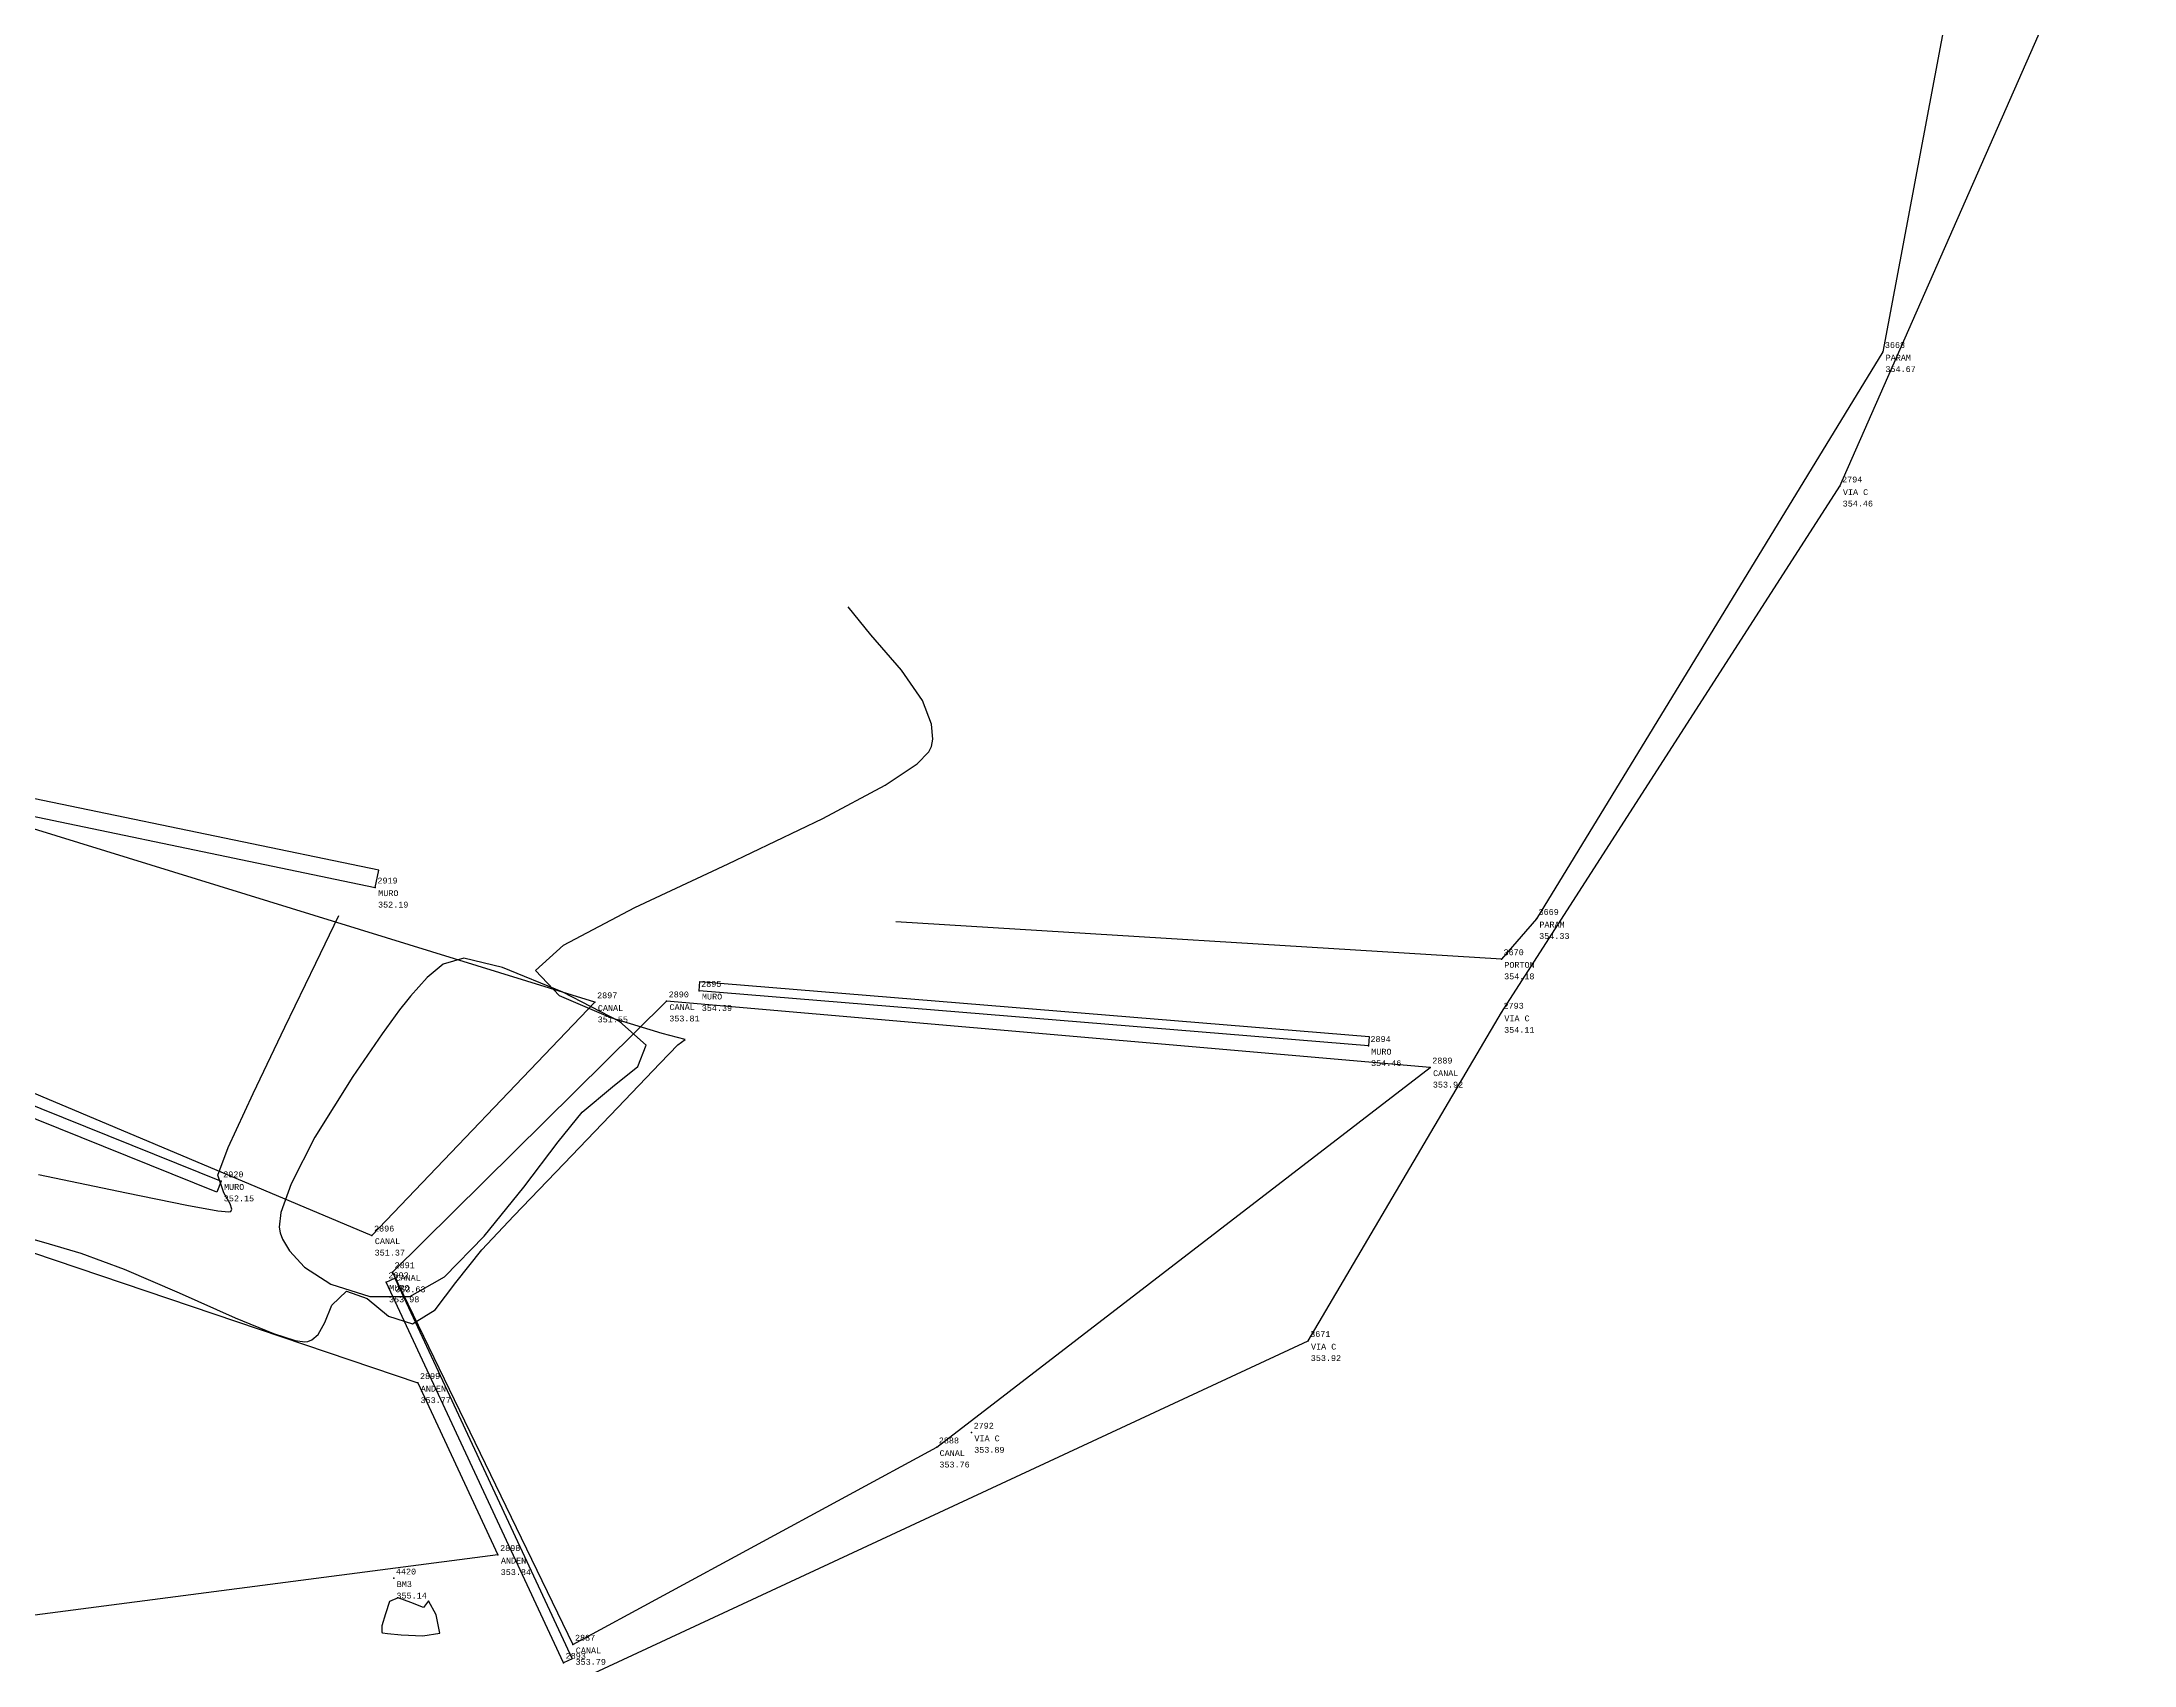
# Model space of a CAD drawing. Header units: metres. Extents: x 5050628 to 5051715, y 2427226 to 2427693.
# Drawn here: x 5051658.93 to 5051676.84, y 2427666.03 to 2427679.92 of the extents above; entities that cross this region are included whole.
import ezdxf
from ezdxf.enums import TextEntityAlignment as Align

# ---------------------------------------------------------------- set-up
doc = ezdxf.new("R2010")
doc.units = ezdxf.units.M
for name, color, linetype in [('Anden', 252, 'Continuous'), ('C-TOPO-MINR-N', 11, 'Continuous'), ('Canal C', 150, 'Continuous'), ('CVL_PUNTO', 2, 'Continuous'), ('CVL_PUNTO_COR', 2, 'Continuous'), ('CVL_PUNTO_NUM', 2, 'Continuous'), ('Muro', 253, 'Continuous'), ('Paramento', 7, 'Continuous'), ('Via Concreto', 252, 'Continuous')]:
    doc.layers.add(name, color=color, linetype=linetype)
doc.styles.add('MONOTXT4', font='monotxt4.shx')

msp = doc.modelspace()

# ---------------------------------------------------------------- linework, layer by layer
at = {"layer": 'Anden', "elevation": 353.49, "flags": 128}
msp.add_lwpolyline([(5051658.009, 2427669.702), (5051658.07, 2427669.821), (5051662.147, 2427668.443), (5051662.833, 2427666.971), (5051657.507, 2427666.278), (5051653.681, 2427666.147), (5051653.772, 2427670.086), (5051656.508, 2427669.391), (5051658.009, 2427669.702)], dxfattribs=at)
at = {"layer": 'C-TOPO-MINR-N', "color": 32, "linetype": 'Continuous', "lineweight": -3}
for points in [[(5051658.679, 2427669.723, 353.966), (5051658.942, 2427669.649, 353.966), (5051659.263, 2427669.553, 353.966), (5051659.634, 2427669.417, 353.966), (5051660.103, 2427669.213, 353.966), (5051660.582, 2427669.001, 353.966), (5051660.911, 2427668.867, 353.966), (5051661.096, 2427668.807, 353.966), (5051661.179, 2427668.794, 353.966), (5051661.206, 2427668.797, 353.966), (5051661.24, 2427668.811, 353.966), (5051661.294, 2427668.858, 353.966), (5051661.35, 2427668.959, 353.966), (5051661.41, 2427669.109, 353.966), (5051661.535, 2427669.228, 353.966), (5051661.713, 2427669.166, 353.966), (5051661.896, 2427669.013, 353.966), (5051662.101, 2427668.949, 353.966), (5051662.294, 2427669.069, 353.966), (5051662.472, 2427669.303, 353.966), (5051662.694, 2427669.583, 353.966), (5051662.969, 2427669.872, 353.966), (5051663.398, 2427670.32, 353.966), (5051663.856, 2427670.797, 353.966), (5051664.222, 2427671.179, 353.966), (5051664.373, 2427671.336, 353.966), (5051664.436, 2427671.382, 353.966), (5051664.237, 2427671.434, 353.966), (5051663.799, 2427671.568, 353.966), (5051663.36, 2427671.756, 353.966), (5051663.154, 2427671.974, 353.966), (5051663.394, 2427672.191, 353.966), (5051664.003, 2427672.511, 353.966), (5051664.803, 2427672.887, 353.966), (5051665.613, 2427673.274, 353.966), (5051666.147, 2427673.559, 353.966), (5051666.421, 2427673.743, 353.966), (5051666.522, 2427673.846, 353.966), (5051666.543, 2427673.89, 353.966), (5051666.554, 2427673.953, 353.966), (5051666.545, 2427674.083, 353.966), (5051666.468, 2427674.283, 353.966), (5051666.288, 2427674.545, 353.966), (5051666.024, 2427674.847, 353.966), (5051665.83, 2427675.087, 353.966)], [(5051658.899, 2427670.226, 352.966), (5051659.653, 2427670.069, 352.966), (5051660.17, 2427669.963, 352.966), (5051660.436, 2427669.916, 352.966), (5051660.529, 2427669.907, 352.966), (5051660.546, 2427669.911, 352.966), (5051660.554, 2427669.93, 352.966), (5051660.541, 2427669.977, 352.966), (5051660.485, 2427670.07, 352.966), (5051660.435, 2427670.222, 352.966), (5051660.523, 2427670.457, 352.966), (5051660.736, 2427670.92, 352.966), (5051661.008, 2427671.487, 352.966), (5051661.275, 2427672.035, 352.966), (5051661.471, 2427672.443, 352.966)]]:
    msp.add_polyline3d(points, dxfattribs=at)
for points in [[(5051662.085, 2427671.754, 352.966), (5051662.061, 2427671.726, 352.966), (5051661.991, 2427671.637, 352.966), (5051661.841, 2427671.432, 352.966), (5051661.59, 2427671.067, 352.966), (5051661.266, 2427670.545, 352.966), (5051661.062, 2427670.148, 352.966), (5051660.975, 2427669.902, 352.966), (5051660.961, 2427669.776, 352.966), (5051660.969, 2427669.728, 352.966), (5051660.989, 2427669.674, 352.966), (5051661.048, 2427669.572, 352.966), (5051661.176, 2427669.435, 352.966), (5051661.403, 2427669.289, 352.966), (5051661.737, 2427669.183, 352.966), (5051662.077, 2427669.182, 352.966), (5051662.374, 2427669.352, 352.966), (5051662.715, 2427669.698, 352.966), (5051663.055, 2427670.117, 352.966), (5051663.349, 2427670.506, 352.966), (5051663.554, 2427670.761, 352.966), (5051663.812, 2427670.978, 352.966), (5051664.03, 2427671.151, 352.966), (5051664.102, 2427671.333, 352.966), (5051663.873, 2427671.537, 352.966), (5051663.388, 2427671.788, 352.966), (5051662.871, 2427671.998, 352.966), (5051662.542, 2427672.078, 352.966), (5051662.364, 2427672.026, 352.966), (5051662.228, 2427671.914, 352.966), (5051662.085, 2427671.754, 352.966)], [(5051661.838, 2427666.305, 355.966), (5051661.844, 2427666.304, 355.966), (5051661.887, 2427666.299, 355.966), (5051662.003, 2427666.287, 355.966), (5051662.191, 2427666.278, 355.966), (5051662.336, 2427666.301, 355.966), (5051662.303, 2427666.458, 355.966), (5051662.239, 2427666.576, 355.966), (5051662.196, 2427666.52, 355.966), (5051662.088, 2427666.562, 355.966), (5051661.978, 2427666.604, 355.966), (5051661.904, 2427666.573, 355.966), (5051661.87, 2427666.467, 355.966), (5051661.84, 2427666.363, 355.966), (5051661.838, 2427666.305, 355.966)]]:
    msp.add_polyline3d(points, close=True, dxfattribs=at)
at = {"layer": 'Canal C', "flags": 128}
for points, elevation in [([(5051653.66, 2427674.788), (5051653.135, 2427673.029), (5051657.06, 2427671.683), (5051661.754, 2427669.706), (5051663.663, 2427671.702), (5051653.66, 2427674.788)], 350.058), ([(5051663.474, 2427666.203), (5051666.588, 2427667.892), (5051670.812, 2427671.144), (5051664.276, 2427671.71), (5051661.93, 2427669.392), (5051663.474, 2427666.203)], 354.252)]:
    msp.add_lwpolyline(points, dxfattribs=dict(at, elevation=elevation))
at = {"layer": 'CVL_PUNTO', "color": 4}
for p in [(5051674.686, 2427677.269, 355.133), (5051674.686, 2427677.269, 355.133), (5051674.32, 2427676.118, 354.923), (5051674.32, 2427676.118, 354.923), (5051661.783, 2427672.685, 352.653), (5051661.783, 2427672.685, 352.653), (5051671.722, 2427672.416, 354.795), (5051671.722, 2427672.416, 354.795), (5051671.422, 2427672.071, 354.643), (5051671.422, 2427672.071, 354.643), (5051664.554, 2427671.8, 354.859), (5051664.554, 2427671.8, 354.859), (5051663.663, 2427671.702, 352.016), (5051663.663, 2427671.702, 352.016), (5051664.276, 2427671.71, 354.274), (5051664.276, 2427671.71, 354.274), (5051671.422, 2427671.613, 354.573), (5051671.422, 2427671.613, 354.573), (5051670.283, 2427671.328, 354.922), (5051670.283, 2427671.328, 354.922), (5051670.812, 2427671.144, 354.39), (5051670.812, 2427671.144, 354.39), (5051660.463, 2427670.17, 352.62), (5051660.463, 2427670.17, 352.62), (5051661.754, 2427669.706, 351.839), (5051661.754, 2427669.706, 351.839), (5051661.877, 2427669.306, 354.447), (5051661.877, 2427669.306, 354.447), (5051661.93, 2427669.392, 354.092), (5051661.93, 2427669.392, 354.092), (5051669.767, 2427668.803, 354.39), (5051669.767, 2427668.803, 354.39), (5051662.147, 2427668.443, 354.234), (5051662.147, 2427668.443, 354.234), (5051666.588, 2427667.892, 354.23), (5051666.588, 2427667.892, 354.23), (5051666.886, 2427668.018, 354.359), (5051666.886, 2427668.018, 354.359), (5051662.833, 2427666.971, 354.31), (5051662.833, 2427666.971, 354.31), (5051661.941, 2427666.77, 355.606), (5051661.941, 2427666.77, 355.606), (5051663.474, 2427666.203, 354.252), (5051663.474, 2427666.203, 354.252), (5051663.394, 2427666.048, 354.283), (5051663.394, 2427666.048, 354.283)]:
    msp.add_point(p, dxfattribs=at)
at = {"layer": 'Muro', "flags": 128}
for points, elevation in [([(5051661.813, 2427672.832), (5051657.848, 2427673.655), (5051653.718, 2427675.036), (5051648.469, 2427676.929), (5051639.969, 2427679.659), (5051639.923, 2427679.516), (5051648.421, 2427676.787), (5051653.669, 2427674.894), (5051657.809, 2427673.51), (5051661.783, 2427672.685)], 349.369), ([(5051660.426, 2427670.077), (5051656.955, 2427671.474), (5051653.005, 2427672.845), (5051647.829, 2427674.609), (5051639.377, 2427677.619), (5051639.411, 2427677.713), (5051647.862, 2427674.703), (5051653.038, 2427672.94), (5051656.99, 2427671.568), (5051660.463, 2427670.17)], 352.62), ([(5051663.467, 2427666.082), (5051663.394, 2427666.048), (5051661.877, 2427669.306), (5051661.95, 2427669.34)], 354.447)]:
    msp.add_lwpolyline(points, close=True, dxfattribs=dict(at, elevation=elevation))
at = {"layer": 'Muro', "elevation": 354.922, "flags": 128}
msp.add_lwpolyline([(5051664.561, 2427671.88), (5051670.29, 2427671.408), (5051670.283, 2427671.328), (5051664.554, 2427671.8), (5051664.561, 2427671.88)], dxfattribs=at)
at = {"layer": 'Paramento', "elevation": 356.272, "flags": 128}
msp.add_lwpolyline([(5051668.06, 2427692.871), (5051674.609, 2427692.871), (5051675.579, 2427687.661), (5051675.778, 2427683.063), (5051674.686, 2427677.269), (5051671.722, 2427672.416), (5051671.422, 2427672.071), (5051666.238, 2427672.391)], dxfattribs=at)
at = {"layer": 'Via Concreto'}
msp.add_polyline3d([(5051662.959, 2427665.636, 354.373), (5051669.767, 2427668.803, 354.39), (5051671.422, 2427671.613, 354.573), (5051674.32, 2427676.118, 354.923), (5051676.227, 2427680.456, 355.123), (5051676.838, 2427684, 355.315), (5051676.732, 2427688.017, 355.572)], dxfattribs=at)

# ---------------------------------------------------------------- texts
at = {"layer": 'CVL_PUNTO_COR', "color": 4, "style": 'MONOTXT4'}
for s, p in [('354.67', (5051674.709, 2427677.146, 355.133)), ('354.46', (5051674.343, 2427675.995, 354.923)), ('352.19', (5051661.806, 2427672.562, 352.653)), ('354.33', (5051671.745, 2427672.293, 354.795)), ('354.18', (5051671.445, 2427671.948, 354.643)), ('354.39', (5051664.577, 2427671.677, 354.859)), ('351.55', (5051663.686, 2427671.579, 352.016)), ('353.81', (5051664.299, 2427671.587, 354.274)), ('354.11', (5051671.445, 2427671.49, 354.573)), ('354.46', (5051670.306, 2427671.205, 354.922)), ('353.92', (5051670.835, 2427671.021, 354.39)), ('352.15', (5051660.486, 2427670.047, 352.62)), ('351.37', (5051661.777, 2427669.583, 351.839)), ('353.98', (5051661.9, 2427669.183, 354.447)), ('353.63', (5051661.953, 2427669.269, 354.092)), ('353.92', (5051669.79, 2427668.68, 354.39)), ('353.77', (5051662.17, 2427668.32, 354.234)), ('353.89', (5051666.909, 2427667.895, 354.359)), ('353.76', (5051666.611, 2427667.769, 354.23)), ('353.84', (5051662.856, 2427666.848, 354.31)), ('355.14', (5051661.964, 2427666.647, 355.606)), ('353.79', (5051663.497, 2427666.08, 354.252))]:
    msp.add_text(s, height=0.05, dxfattribs=at).set_placement(p, align=Align.TOP_LEFT)
at = {"layer": 'CVL_PUNTO_NUM', "color": 4, "style": 'MONOTXT4'}
for s, p in [('3668', (5051674.704, 2427677.287, 355.133)), ('2794', (5051674.338, 2427676.136, 354.923)), ('2919', (5051661.801, 2427672.703, 352.653)), ('3669', (5051671.74, 2427672.434, 354.795)), ('3670', (5051671.44, 2427672.089, 354.643)), ('2890', (5051664.294, 2427671.728, 354.274)), ('2895', (5051664.572, 2427671.818, 354.859)), ('2897', (5051663.681, 2427671.72, 352.016)), ('2793', (5051671.44, 2427671.631, 354.573)), ('2894', (5051670.301, 2427671.346, 354.922)), ('2889', (5051670.83, 2427671.162, 354.39)), ('2920', (5051660.481, 2427670.188, 352.62)), ('2896', (5051661.772, 2427669.724, 351.839)), ('2891', (5051661.948, 2427669.41, 354.092)), ('2892', (5051661.895, 2427669.324, 354.447)), ('3671', (5051669.785, 2427668.821, 354.39)), ('2899', (5051662.165, 2427668.461, 354.234)), ('2792', (5051666.904, 2427668.036, 354.359)), ('2888', (5051666.606, 2427667.91, 354.23)), ('2898', (5051662.851, 2427666.989, 354.31)), ('4420', (5051661.959, 2427666.788, 355.606)), ('2887', (5051663.492, 2427666.221, 354.252)), ('2893', (5051663.412, 2427666.066, 354.283))]:
    msp.add_text(s, height=0.05, dxfattribs=at).set_placement(p, align=Align.BOTTOM_LEFT)
for s, p in [('PARAM', (5051674.711, 2427677.244, 355.133)), ('VIA C', (5051674.345, 2427676.093, 354.923)), ('MURO', (5051661.808, 2427672.66, 352.653)), ('PARAM', (5051671.747, 2427672.391, 354.795)), ('PORTON', (5051671.447, 2427672.046, 354.643)), ('CANAL', (5051663.688, 2427671.677, 352.016)), ('CANAL', (5051664.301, 2427671.685, 354.274)), ('MURO', (5051664.579, 2427671.775, 354.859)), ('VIA C', (5051671.447, 2427671.588, 354.573)), ('MURO', (5051670.308, 2427671.303, 354.922)), ('CANAL', (5051670.837, 2427671.119, 354.39)), ('MURO', (5051660.488, 2427670.145, 352.62)), ('CANAL', (5051661.779, 2427669.681, 351.839)), ('CANAL', (5051661.955, 2427669.367, 354.092)), ('MURO', (5051661.902, 2427669.281, 354.447)), ('VIA C', (5051669.792, 2427668.778, 354.39)), ('ANDEN', (5051662.172, 2427668.418, 354.234)), ('CANAL', (5051666.613, 2427667.867, 354.23)), ('VIA C', (5051666.911, 2427667.993, 354.359)), ('ANDEN', (5051662.858, 2427666.946, 354.31)), ('BM3', (5051661.966, 2427666.745, 355.606)), ('CANAL', (5051663.499, 2427666.178, 354.252))]:
    msp.add_text(s, height=0.05, dxfattribs=at).set_placement(p, align=Align.TOP_LEFT)

doc.saveas('drawing.dxf')
